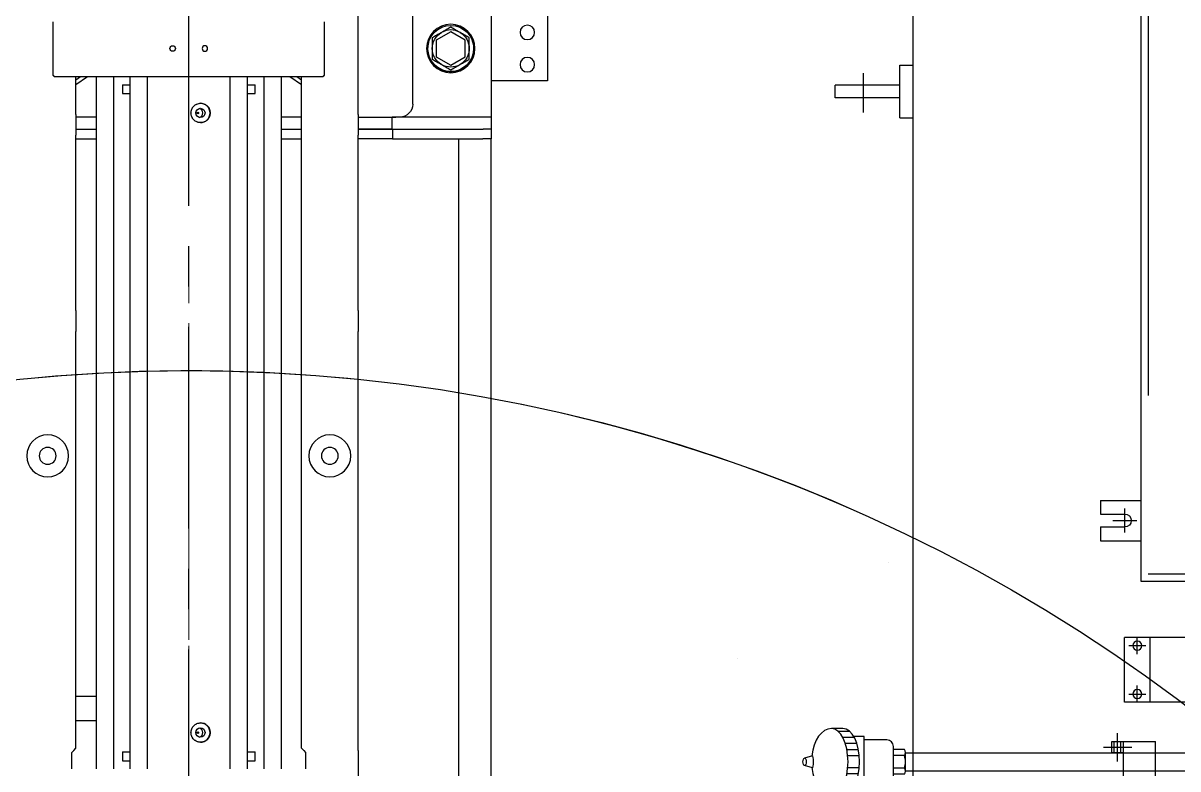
# Model space of a CAD drawing. Header units: millimetres. Extents: x 10462777 to 22643323, y 453826 to 1389191.
# Drawn here: x 11299902 to 11301335, y 585831 to 586756 of the extents above; entities that cross this region are included whole.
import ezdxf

# ---------------------------------------------------------------- set-up
doc = ezdxf.new("R2010")
doc.units = ezdxf.units.MM
doc.header["$LTSCALE"] = 200
doc.header["$MEASUREMENT"] = 0
for name, pattern in [('CENTER', [2, 1.25, -0.25, 0.25, -0.25]), ('CENTER2', [1.125, 0.75, -0.125, 0.125, -0.125]), ('HIDDEN', [3.75, 2.5, -1.25]), ('PHANTOM', [2.5, 1.25, -0.25, 0.25, -0.25, 0.25, -0.25])]:
    doc.linetypes.add(name, pattern=pattern)
doc.layers.get('0').update_dxf_attribs({"linetype": 'CONTINUOUS'})
for name, color, linetype in [('1', 1, 'CENTER'), ('2', 2, 'CONTINUOUS'), ('7', 7, 'CONTINUOUS'), ('CENTER', 1, 'CONTINUOUS'), ('DV1_DEFAULT', 7, 'CONTINUOUS')]:
    doc.layers.add(name, color=color, linetype=linetype)
doc.layers.add('203', color=7, linetype='CONTINUOUS', true_color=0xffffff)
doc.layers.add('LAYOUT', color=8, linetype='CONTINUOUS', lineweight=25)

# ---------------------------------------------------------------- blocks, each defined once
blk = doc.blocks.new('A$C5E755264')
at = {"color": 60, "linetype": 'CENTER'}
for p, q in [((86.8, 627.1), (0, 627.1)), ((7.9, 58.2), (7.9, 43.9)), ((15.4, 63.8), (15.4, 49.5)), ((22.9, 66.9), (22.9, 52.6)), ((30.4, 68.8), (30.4, 54.5)), ((37.9, 69.9), (37.9, 55.6)), ((52.9, 69.9), (52.9, 55.6)), ((60.4, 68.8), (60.4, 54.5)), ((67.9, 66.9), (67.9, 52.6)), ((75.4, 63.8), (75.4, 49.5)), ((82.9, 58.2), (82.9, 43.9)), ((86.7, 49.6), (86.7, 35.3))]:
    blk.add_line(p, q, dxfattribs=at)
at = {"color": 60, "linetype": 'Continuous'}
for p, q in [((34.4, 127.1), (34.4, 627.1)), ((56.4, 127.1), (56.4, 627.1)), ((18.2, 104), (18.2, 76)), ((72.7, 104), (72.7, 76)), ((14.1, 76), (14.1, 63)), ((76.8, 76), (76.8, 63)), ((4.2, 49.6), (4.2, 35.3))]:
    blk.add_line(p, q, dxfattribs=at)
at = {"color": 60}
for p, q in [((30.2, 125.9), (30.2, 112.3)), ((56.9, 127.1), (34, 127.1)), ((37.8, 125.9), (37.8, 112.3)), ((53.1, 125.9), (53.1, 112.3)), ((60.7, 125.9), (60.7, 112.3)), ((64.4, 112.3), (26.5, 112.3)), ((76.8, 76), (14.1, 76)), ((37.9, 11.9), (40.9, 2.1)), ((52.9, 11.9), (49.9, 2.1))]:
    blk.add_line(p, q, dxfattribs=at)
at = {"color": 60, "linetype": 'Continuous'}
blk.add_circle((45.4, 627.1), 25, dxfattribs=at)
at = {"color": 60}
for centre, radius, start, end in [((45.4, 627.1), 11, 0, 180), ((34, 120.6), 6.49, 54.0166, 125.9834), ((45.4, 103), 24.1, 71.5537, 108.4463), ((56.9, 120.6), 6.49, 54.0166, 125.9834), ((26.5, 104), 8.25, 90, 180), ((64.4, 104), 8.25, 0, 90)]:
    blk.add_arc(centre, radius, start, end, dxfattribs=at)
at = {"color": 60, "linetype": 'Continuous'}
for centre in [(45.4, 49.6), (45.4, 35.3)]:
    blk.add_ellipse(centre, major_axis=(-41.2, 0), ratio=0.5, start_param=3.141593, end_param=6.283185, dxfattribs=at)
at = {"color": 60}
for centre, major_axis, ratio, start_param, end_param in [((45.4, 35.3), (41.2, 0), 0.600481, 3.141593, 4.536987), ((45.4, 35.3), (-41.2, 0), 0.600481, 1.746199, 3.141593), ((45.4, 11.9), (-7.5, 0), 0.177617, 3.141593, 6.283185), ((45.4, 2.1), (4.5, 0), 0.458333, 3.141593, 9.424778)]:
    blk.add_ellipse(centre, major_axis=major_axis, ratio=ratio, start_param=start_param, end_param=end_param, dxfattribs=at)
at = {"layer": '7', "color": 3}
for p, q in [((70.4, 437.1), (20.4, 437.1)), ((20.4, 397.1), (20.4, 437.1)), ((70.4, 437.1), (70.4, 397.1)), ((34.4, 397.1), (70.4, 397.1))]:
    blk.add_line(p, q, dxfattribs=at)
at = {"layer": '7', "color": 4}
for p, q in [((20.4, 383.1), (20.4, 397.1)), ((20.4, 397.1), (34.4, 397.1)), ((34.4, 397.1), (34.4, 383.1)), ((34.4, 383.1), (20.4, 383.1))]:
    blk.add_line(p, q, dxfattribs=at)
at = {"layer": '7', "linetype": 'HIDDEN'}
for p, q in [((34.4, 394.1), (20.4, 394.1)), ((34.4, 386.1), (20.4, 386.1))]:
    blk.add_line(p, q, dxfattribs=at)
at = {"layer": 'CENTER'}
for p, q in [((27.4, 372.6), (27.4, 407.6)), ((44.9, 390.1), (9.9, 390.1))]:
    blk.add_line(p, q, dxfattribs=at)
blk = doc.blocks.new('A$C61455E37')
at = {"layer": '7', "color": 60}
for p, q in [((0, 50), (17, 50)), ((0, 50), (0, 0)), ((17, 50), (17, 20)), ((33, 50), (50, 50)), ((33, 50), (33, 20)), ((50, 50), (50, 0)), ((0, 0), (50, 0))]:
    blk.add_line(p, q, dxfattribs=at)
blk.add_arc((25, 20), 8, 180, 0, dxfattribs=at)
at = {"layer": 'CENTER', "color": 60}
for p, q in [((25, 34.7), (25, 5.3)), ((39.7, 20), (10.3, 20))]:
    blk.add_line(p, q, dxfattribs=at)
blk = doc.blocks.new('A$C48281947')
at = {"layer": '7', "color": 4}
for p, q in [((0.5, 200), (25.5, 200)), ((0.5, 200), (0.5, 0)), ((25.5, 200), (25.5, 165)), ((54.5, 200), (80.5, 200)), ((54.5, 200), (54.5, 165)), ((80.5, 200), (80.5, 0)), ((0.5, 0), (80.5, 0))]:
    blk.add_line(p, q, dxfattribs=at)
at = {"layer": '7', "color": 7, "linetype": 'HIDDEN'}
blk.add_line((0.5, 32), (80.5, 32), dxfattribs=at)
at = {"layer": '7', "color": 4}
for centre in [(10.5, 185), (70.5, 185), (10.5, 16), (70.5, 16)]:
    blk.add_circle(centre, 5.5, dxfattribs=at)
blk.add_arc((40, 165), 14.5, 180, 0, dxfattribs=at)
at = {"layer": 'CENTER'}
for p, q in [((10.5, 174.5), (10.5, 195.5)), ((70.5, 174.5), (70.5, 195.5)), ((0, 185), (21, 185)), ((40, 145.5), (40, 184)), ((60, 185), (81, 185)), ((20.5, 165), (59.5, 165)), ((0, 16), (21, 16)), ((10.5, 5.5), (10.5, 26.5)), ((60, 16), (81, 16)), ((70.5, 5.5), (70.5, 26.5))]:
    blk.add_line(p, q, dxfattribs=at)
blk = doc.blocks.new('A$C107C3577')
at = {"color": 4}
for p, q in [((1492, 419.1), (1492, 1231.1)), ((733, 136.1), (2418.7, 136.1))]:
    blk.add_line(p, q, dxfattribs=at)
at = {"color": 7, "linetype": 'HIDDEN'}
for p, q in [((1483, 428.1), (1483, 1070.1)), ((12, 428.1), (1492, 428.1))]:
    blk.add_line(p, q, dxfattribs=at)
at = {"layer": '7', "color": 4}
blk.add_line((0, 419.1), (1492, 419.1), dxfattribs=at)
at = {"layer": '7', "color": 2}
for p, q in [((853, 120.1), (853, 136.1)), ((853, 136.1), (918, 136.1)), ((918, 120.1), (918, 136.1)), ((918, 120.1), (853, 120.1)), ((877.5, 120.1), (877.5, 40.1)), ((893.5, 120.1), (893.5, 40.1)), ((893.5, 40.1), (877.5, 40.1))]:
    blk.add_line(p, q, dxfattribs=at)
at = {"layer": 'CENTER'}
blk.add_line((911.5, 75.1), (862.9, 75.1), dxfattribs=at)
at = {"layer": '7', "linetype": 'Continuous'}
blk.add_blockref('A$C5E755264', (1670.5, 0), dxfattribs=at)
at = {"layer": '7', "xscale": -1}
blk.add_blockref('A$C48281947', (1642.5, 398.6), dxfattribs=at)
at = {"layer": '7', "linetype": 'Continuous', "xscale": -1, "rotation": 180}
blk.add_blockref('A$C61455E37', (1392, 419.1), dxfattribs=at)
blk = doc.blocks.new('r710ic')
at = {"layer": 'DV1_DEFAULT', "color": 1, "linetype": 'CENTER2', "lineweight": 0}
for p, q in [((274132.6, 104232.6), (269847.5, 104232.6)), ((269950.2, 104232.6), (274235.2, 104232.6))]:
    blk.add_line(p, q, dxfattribs=at)
at = {"layer": 'DV1_DEFAULT', "color": 7, "linetype": 'Continuous', "lineweight": 0}
blk.add_arc((272041.4, 104232.6), 2050.1, 156.2009, 202.8943, dxfattribs=at)
at = {"layer": 'LAYOUT', "color": 3}
blk.add_circle((272041.4, 104232.6), 2050.1, dxfattribs=at)
blk = doc.blocks.new('A$C7DA30AB0')
at = {"layer": 'LAYOUT', "color": 6, "linetype": 'PHANTOM'}
blk.add_circle((3030.4, 3026, 0), 2693, dxfattribs=at)

msp = doc.modelspace()

# ---------------------------------------------------------------- linework, layer by layer
at = {"layer": '1', "color": 23, "linetype": 'CENTER'}
msp.add_line((11300107.87228, 579329.36568, 0), (11300107.87228, 587294.33381, 0), dxfattribs=at)
at = {"layer": '2', "color": 252, "linetype": 'Continuous'}
for p, q in [((11300317.87527, 586642.63481, 0), (11300317.87527, 586799.47178, 0)), ((11300385.76168, 586655.34724, 0), (11300385.76168, 586793.3492, 0)), ((11300482.87761, 586799.34928, 0), (11300482.87761, 586639.34701, 0)), ((11300552.87861, 586764.34879, 0), (11300552.87861, 586684.34765, 0)), ((11299939.8699, 586691.37025, 0), (11299939.8699, 586757.32619, 0)), ((11300275.87467, 586757.32619, 0), (11300275.87467, 586691.37025, 0)), ((11299939.8699, 586691.05874, 0), (11299939.8699, 586691.37094, 0)), ((11299939.8699, 586691.37025, 0), (11299941.86993, 586689.37022, 0)), ((11299941.78178, 586689.45872, 0), (11299941.46992, 586689.45872, 0)), ((11300273.87464, 586689.37022, 0), (11299941.86993, 586689.37022, 0)), ((11299973.74524, 586689.36992, 0), (11299967.86996, 586685.25601, 0)), ((11299982.46207, 586689.36955, 0), (11299967.87019, 586679.15221, 0)), ((11299967.8703, 586642.63481, 0), (11299967.8703, 586689.3702, 0)), ((11300247.87438, 586679.15221, 0), (11300233.2825, 586689.36955, 0)), ((11300247.87461, 586685.25601, 0), (11300241.99933, 586689.36992, 0)), ((11300247.87427, 586642.63481, 0), (11300247.87427, 586689.3702, 0)), ((11300273.87464, 586689.37022, 0), (11300275.87467, 586691.37025, 0)), ((11300274.27465, 586689.45872, 0), (11300273.96279, 586689.45872, 0)), ((11300275.87467, 586691.37094, 0), (11300275.87467, 586691.05874, 0)), ((11300552.87861, 586684.34765, 0), (11300482.87745, 586684.34765, 0)), ((11299967.8703, 586642.63481, 0), (11299967.8703, 586616.75253, 0)), ((11299992.9394, 586639.34701, 0), (11299967.87655, 586639.34701, 0)), ((11300247.87427, 586639.34701, 0), (11300222.81142, 586639.34701, 0)), ((11300247.87427, 586616.75253, 0), (11300247.87427, 586642.63481, 0)), ((11300317.87527, 586642.63481, 0), (11300317.87527, 586616.75253, 0)), ((11300317.87625, 586639.34701, 0), (11300364.87487, 586639.34701, 0)), ((11300360.24464, 586624.3468, 0), (11300360.24464, 586639.34701, 0)), ((11300472.87747, 586639.34701, 0), (11300360.24464, 586639.34701, 0)), ((11300482.87761, 586639.34701, 0), (11300472.87747, 586639.34701, 0)), ((11300482.87761, 586639.34701, 0), (11300482.87761, 586624.3468, 0)), ((11299967.87504, 586624.3468, 0), (11299992.93635, 586624.3468, 0)), ((11300222.80822, 586624.3468, 0), (11300247.86953, 586624.3468, 0)), ((11300317.87613, 586624.3468, 0), (11300360.24464, 586624.3468, 0)), ((11300360.42491, 586624.3468, 0), (11300317.87622, 586624.3468, 0)), ((11300360.24464, 586624.3468, 0), (11300472.87747, 586624.3468, 0)), ((11300360.42491, 586624.3468, 0), (11300360.42491, 586612.34663, 0)), ((11300482.87761, 586624.3468, 0), (11300472.87747, 586624.3468, 0)), ((11300483.05787, 586624.3468, 0), (11300473.05773, 586624.3468, 0)), ((11300483.05787, 586624.3468, 0), (11300483.05787, 586612.34663, 0)), ((11299967.8703, 586399.59946, 0), (11299967.8703, 586616.75253, 0)), ((11299967.8716, 586612.34663, 0), (11299992.93883, 586612.34663, 0)), ((11300222.8107, 586612.34663, 0), (11300247.87201, 586612.34663, 0)), ((11300247.87427, 586399.59946, 0), (11300247.87427, 586616.75253, 0)), ((11300317.87527, 586399.59946, 0), (11300317.87527, 586616.75253, 0)), ((11300360.42491, 586612.34663, 0), (11300317.87622, 586612.34663, 0)), ((11300360.42491, 586612.34663, 0), (11300442.69615, 586612.34663, 0)), ((11300442.69678, 585439.34118, 0), (11300442.69678, 586612.34663, 0)), ((11300442.69678, 586612.34663, 0), (11300472.69721, 586612.34663, 0)), ((11300482.69735, 586612.34663, 0), (11300472.69721, 586612.34663, 0)), ((11300483.05787, 586612.34663, 0), (11300473.05773, 586612.34663, 0)), ((11300482.69735, 586612.34663, 0), (11300482.69735, 584924.32871, 0)), ((11299967.8703, 586399.59946, 0), (11299967.8703, 586373.71718, 0)), ((11300247.87427, 586373.71718, 0), (11300247.87427, 586399.59946, 0)), ((11300317.87527, 586399.59946, 0), (11300317.87527, 586373.71718, 0)), ((11299967.8703, 585856.9584, 0), (11299967.8703, 586373.71718, 0)), ((11300247.87427, 585856.9584, 0), (11300247.87427, 586373.71718, 0)), ((11300317.87527, 585854.21267, 0), (11300317.87527, 586373.71718, 0)), ((11299962.87022, 585851.95833, 0), (11299965.12457, 585854.21267, 0)), ((11299962.87022, 585831.45851, 0), (11299962.87022, 585851.95833, 0)), ((11299965.12457, 585854.21267, 0), (11299967.8703, 585856.9584, 0)), ((11300247.87427, 585856.9584, 0), (11300250.62, 585854.21267, 0)), ((11300250.62, 585854.21267, 0), (11300252.87434, 585851.95833, 0)), ((11300252.87434, 585851.95833, 0), (11300252.87434, 585831.45851, 0)), ((11300317.87527, 585854.21267, 0), (11300317.87527, 585820.01017, 0))]:
    msp.add_line(p, q, dxfattribs=at)
at = {"layer": '2', "color": 60, "linetype": 'Continuous'}
for p, q in [((11300432.8769, 586745.13312, 0), (11300414.87665, 586734.74067, 0)), ((11300414.87665, 586734.74067, 0), (11300414.87665, 586713.95576, 0)), ((11300450.87716, 586734.74067, 0), (11300432.8769, 586745.13312, 0)), ((11300450.87716, 586713.95576, 0), (11300450.87716, 586734.74067, 0)), ((11300414.87665, 586713.95576, 0), (11300432.8769, 586703.56331, 0)), ((11300432.8769, 586703.56331, 0), (11300450.87716, 586713.95576, 0)), ((11300025.47768, 586679.47008, 0), (11300025.47768, 586668.46992, 0)), ((11300025.47768, 586679.47008, 0), (11300034.93372, 586679.47008, 0)), ((11300180.81085, 586679.47008, 0), (11300190.26689, 586679.47008, 0)), ((11300190.26689, 586668.46992, 0), (11300190.26689, 586679.47008, 0)), ((11300025.47768, 586668.46992, 0), (11300034.93372, 586668.46992, 0)), ((11300180.81085, 586668.46992, 0), (11300190.26689, 586668.46992, 0)), ((11299967.87088, 585921.50941, 0), (11299992.93256, 585921.50941, 0)), ((11299967.87088, 585891.50899, 0), (11299992.93256, 585891.50899, 0)), ((11300025.47768, 585852.45833, 0), (11300025.47768, 585841.45818, 0)), ((11300025.47768, 585852.45833, 0), (11300034.93372, 585852.45833, 0)), ((11300180.81085, 585852.45833, 0), (11300190.26689, 585852.45833, 0)), ((11300190.26689, 585841.45818, 0), (11300190.26689, 585852.45833, 0)), ((11300025.47768, 585841.45818, 0), (11300034.93372, 585841.45818, 0)), ((11300180.81085, 585841.45818, 0), (11300190.26689, 585841.45818, 0))]:
    msp.add_line(p, q, dxfattribs=at)
at = {"layer": '2', "color": 7, "linetype": 'Continuous'}
for p, q in [((11299992.93315, 586689.36578, 0), (11299992.93315, 585831.47447, 0)), ((11300014.80846, 585831.47447, 0), (11300014.80846, 586689.36578, 0)), ((11300034.93375, 586689.36578, 0), (11300034.93375, 585831.47447, 0)), ((11300056.80906, 585831.47447, 0), (11300056.80906, 586689.36578, 0)), ((11300158.93551, 586689.36578, 0), (11300158.93551, 585831.47447, 0)), ((11300180.81082, 585831.47447, 0), (11300180.81082, 586689.36578, 0)), ((11300200.93611, 586689.36578, 0), (11300200.93611, 585831.47447, 0)), ((11300222.81142, 585831.47447, 0), (11300222.81142, 586689.36578, 0))]:
    msp.add_line(p, q, dxfattribs=at)
at = {"layer": '2', "color": 252, "linetype": 'Continuous', "extrusion": (0, 0, -1)}
for centre, radius in [((-11300432.8769, 586724.34822, 0), 30.00043), ((-11300527.87825, 586744.3485, 0), 9.00013), ((-11300127.87257, 586724.34822, 0), 3.40005), ((-11300527.87825, 586704.34793, 0), 9.00013), ((-11299932.8698, 586219.46355, 0), 26.00037), ((-11300282.87477, 586219.46355, 0), 26.00037), ((-11299932.8698, 586219.46355, 0), 10.50015), ((-11300282.87477, 586219.46355, 0), 10.50015)]:
    msp.add_circle(centre, radius, dxfattribs=at)
at = {"layer": '2', "color": 252, "linetype": 'Continuous'}
for centre, radius in [((11300432.8769, 586724.34822, 0), 28.5004), ((11300087.872, 586724.34822, 0), 3.40005)]:
    msp.add_circle(centre, radius, dxfattribs=at)
for radius, start, end in [(28.67341, 164.99999994, 74.99999998), (23.00033, 60, 120)]:
    msp.add_arc((11300432.8769, 586724.34822, 0), radius, start, end, dxfattribs=at)
at = {"layer": '2', "color": 252, "linetype": 'Continuous', "extrusion": (0, 0, -1)}
for centre, radius, start, end in [((-11300432.8769, 586724.34822, 0), 23.00033, 0, 60), ((-11300432.8769, 586724.34822, 0), 23.00033, 120, 180), ((-11300432.8769, 586724.34822, 0), 23.00033, 300, 0), ((-11300432.8769, 586724.34822, 0), 23.00033, 180, 240), ((-11300432.8769, 586724.34822, 0), 23.00033, 240, 300), ((-11299941.46992, 586691.05874, 0), 1.60002, 270, 0), ((-11300274.27465, 586691.05874, 0), 1.60002, 180, 270)]:
    msp.add_arc(centre, radius, start, end, dxfattribs=at)
at = {"layer": '2', "color": 60, "linetype": 'Continuous'}
for centre, major_axis in [((11300122.34649, 586644.46958, 0), (0, -5.75008)), ((11300119.16577, 586644.46958, 0), (0, -1.00001)), ((11300122.34649, 585876.45867, 0), (0, -5.75008)), ((11300119.16577, 585876.45867, 0), (0, -1.00001))]:
    msp.add_ellipse(centre, major_axis=major_axis, ratio=0.9902680687, dxfattribs=at)
for centre, major_axis, start_param, end_param in [((11300119.56299, 586644.46958, 0), (0, -5.75008), 1.5707951893, 2.8946817913), ((11300122.34649, 586644.46958, 0), (0, -12.00017), 1.5707967653, 3.1415933696), ((11300119.56299, 586644.46958, 0), (0, -5.75008), 0.2470086118, 1.570797798), ((11300122.34649, 586644.46958, 0), (0, -12.00017), 0, 1.5707965973), ((11300119.56299, 585876.45867, 0), (0, -5.75008), 1.5707951893, 2.8946817913), ((11300119.56299, 585876.45867, 0), (0, -5.75008), 0.2470086118, 1.570797798), ((11300122.34649, 585876.45867, 0), (0, -12.00017), 1.5707967653, 3.1415933696), ((11300122.34649, 585876.45867, 0), (0, -12.00017), 0, 1.5707965973)]:
    msp.add_ellipse(centre, major_axis=major_axis, ratio=0.9902680687, start_param=start_param, end_param=end_param, dxfattribs=at)
at = {"layer": '2', "color": 252, "linetype": 'Continuous', "extrusion": (0, 0, -1)}
msp.add_ellipse((11300369.72238, 586655.34724, 0), major_axis=(16.0393, 0), ratio=0.9975640503, start_param=0, end_param=1.5707963268, dxfattribs=at)
at = {"layer": '2', "color": 252, "linetype": 'Continuous'}
for points, knots in [([(11300432.8769, 586750.90671, 0), (11300430.99562, 586749.82055, 0), (11300429.10061, 586748.72646, 0), (11300425.27095, 586746.51541, 0), (11300423.33602, 586745.39828, 0), (11300421.37674, 586744.26708, 0)], [0, 0, 0, 0, 0.5, 0.5, 1, 1, 1, 1]), ([(11300444.37706, 586744.26708, 0), (11300443.40399, 586744.82889, 0), (11300442.42668, 586745.39314, 0), (11300440.4683, 586746.52381, 0), (11300439.49958, 586747.0831, 0), (11300436.62041, 586748.74539, 0), (11300434.73675, 586749.83292, 0), (11300432.8769, 586750.90671, 0)], [0, 0, 0, 0, 0.25, 0.25, 0.5, 0.5, 1, 1, 1, 1]), ([(11300421.37674, 586744.26708, 0), (11300420.88875, 586743.98534, 0), (11300420.39832, 586743.70219, 0), (11300419.42202, 586743.13853, 0), (11300418.93556, 586742.85767, 0), (11300417.48104, 586742.0179, 0), (11300416.51785, 586741.46181, 0), (11300413.64539, 586739.80339, 0), (11300411.75315, 586738.7109, 0), (11300409.87657, 586737.62746, 0)], [0, 0, 0, 0, 0.125, 0.125, 0.25, 0.25, 0.5, 0.5, 1, 1, 1, 1]), ([(11300409.87657, 586737.62746, 0), (11300409.87657, 586735.45515, 0), (11300409.87657, 586733.26697, 0), (11300409.87657, 586728.84487, 0), (11300409.87657, 586726.61061, 0), (11300409.87657, 586724.34822, 0)], [0, 0, 0, 0, 0.5, 0.5, 1, 1, 1, 1]), ([(11300455.87723, 586737.62746, 0), (11300454.9413, 586738.16782, 0), (11300453.99527, 586738.71401, 0), (11300452.08735, 586739.81555, 0), (11300451.13087, 586740.36777, 0), (11300448.25263, 586742.02953, 0), (11300446.32187, 586743.14425, 0), (11300444.37706, 586744.26708, 0)], [0, 0, 0, 0, 0.25, 0.25, 0.5, 0.5, 1, 1, 1, 1]), ([(11300455.87723, 586724.34822, 0), (11300455.87723, 586724.9117, 0), (11300455.87723, 586725.478, 0), (11300455.87723, 586726.60533, 0), (11300455.87723, 586727.16705, 0), (11300455.87723, 586728.84658, 0), (11300455.87723, 586729.95877, 0), (11300455.87723, 586733.27561, 0), (11300455.87723, 586735.46058, 0), (11300455.87723, 586737.62746, 0)], [0, 0, 0, 0, 0.125, 0.125, 0.25, 0.25, 0.5, 0.5, 1, 1, 1, 1]), ([(11300409.87657, 586724.34822, 0), (11300409.87657, 586723.78474, 0), (11300409.87657, 586723.21843, 0), (11300409.87657, 586722.0911, 0), (11300409.87657, 586721.52939, 0), (11300409.87657, 586719.84986, 0), (11300409.87657, 586718.73766, 0), (11300409.87657, 586715.42082, 0), (11300409.87657, 586713.23586, 0), (11300409.87657, 586711.06897, 0)], [0, 0, 0, 0, 0.125, 0.125, 0.25, 0.25, 0.5, 0.5, 1, 1, 1, 1]), ([(11300455.87723, 586711.06897, 0), (11300455.87723, 586713.24128, 0), (11300455.87723, 586715.42946, 0), (11300455.87723, 586719.85156, 0), (11300455.87723, 586722.08583, 0), (11300455.87723, 586724.34822, 0)], [0, 0, 0, 0, 0.5, 0.5, 1, 1, 1, 1]), ([(11300409.87657, 586711.06897, 0), (11300411.73642, 586709.99519, 0), (11300413.62008, 586708.90766, 0), (11300416.49925, 586707.24537, 0), (11300417.46797, 586706.68608, 0), (11300419.42635, 586705.55541, 0), (11300420.40366, 586704.99116, 0), (11300421.37674, 586704.42935, 0)], [0, 0, 0, 0, 0.5, 0.5, 0.75, 0.75, 1, 1, 1, 1]), ([(11300444.37706, 586704.42935, 0), (11300444.86505, 586704.71109, 0), (11300445.35548, 586704.99424, 0), (11300446.33178, 586705.55791, 0), (11300446.81824, 586705.83876, 0), (11300448.27276, 586706.67853, 0), (11300449.23595, 586707.23463, 0), (11300452.10841, 586708.89305, 0), (11300454.00065, 586709.98553, 0), (11300455.87723, 586711.06897, 0)], [0, 0, 0, 0, 0.125, 0.125, 0.25, 0.25, 0.5, 0.5, 1, 1, 1, 1]), ([(11300421.37674, 586704.42935, 0), (11300423.32154, 586703.30652, 0), (11300425.2523, 586702.19179, 0), (11300428.13055, 586700.53004, 0), (11300429.08702, 586699.97781, 0), (11300430.99495, 586698.87627, 0), (11300431.94097, 586698.33009, 0), (11300432.8769, 586697.78973, 0)], [0, 0, 0, 0, 0.5, 0.5, 0.75, 0.75, 1, 1, 1, 1]), ([(11300432.8769, 586697.78973, 0), (11300434.75818, 586698.87588, 0), (11300436.6532, 586699.96997, 0), (11300440.48285, 586702.18102, 0), (11300442.41778, 586703.29816, 0), (11300444.37706, 586704.42935, 0)], [0, 0, 0, 0, 0.5, 0.5, 1, 1, 1, 1])]:
    msp.add_open_spline(points, degree=3, knots=knots, dxfattribs=at)
at = {"layer": '2', "color": 60, "linetype": 'Continuous'}
for points, knots in [([(11300134.41339, 586644.46958, 0), (11300134.41339, 586645.26305, 0), (11300134.33747, 586646.04314, 0), (11300134.11436, 586647.19403, 0), (11300134.02165, 586647.57443, 0), (11300133.79867, 586648.32864, 0), (11300133.66781, 586648.70333, 0), (11300133.22691, 586649.79302, 0), (11300132.86709, 586650.48202, 0), (11300132.22894, 586651.45999, 0), (11300131.9987, 586651.77788, 0), (11300131.50837, 586652.38866, 0), (11300131.25023, 586652.67937, 0), (11300130.43794, 586653.50884, 0), (11300129.84626, 586654.00535, 0), (11300128.88083, 586654.66331, 0), (11300128.54645, 586654.8674, 0), (11300127.86607, 586655.23748, 0), (11300127.17059, 586655.57194, 0), (11300126.44517, 586655.83617, 0), (11300125.70447, 586656.06473, 0), (11300125.32436, 586656.16156, 0), (11300124.17728, 586656.39294, 0), (11300123.40705, 586656.46932, 0), (11300122.24356, 586656.46997, 0), (11300121.85436, 586656.45106, 0), (11300121.07315, 586656.37379, 0), (11300120.68419, 586656.31556, 0), (11300119.53724, 586656.08578, 0), (11300118.79271, 586655.8591, 0), (11300117.70653, 586655.40811, 0), (11300117.34787, 586655.23809, 0), (11300116.65492, 586654.8668, 0), (11300116.3195, 586654.66528, 0), (11300115.34567, 586654.01415, 0), (11300114.73918, 586653.51822, 0), (11300113.61711, 586652.39868, 0), (11300113.11968, 586651.79325, 0), (11300112.46556, 586650.81918, 0), (11300112.26297, 586650.48342, 0), (11300111.8895, 586649.7892, 0), (11300111.71838, 586649.42963, 0), (11300111.26428, 586648.33995, 0), (11300111.03571, 586647.59199, 0), (11300110.80359, 586646.43793, 0), (11300110.74468, 586646.04646, 0), (11300110.66616, 586645.25857, 0), (11300110.64677, 586644.86576, 0), (11300110.64633, 586643.69061, 0), (11300110.72249, 586642.91154, 0), (11300110.95408, 586641.74963, 0), (11300111.05113, 586641.36406, 0), (11300111.2803, 586640.61218, 0), (11300111.54531, 586639.87523, 0), (11300111.8808, 586639.16761, 0), (11300112.25194, 586638.47485, 0), (11300112.45659, 586638.13411, 0), (11300113.11584, 586637.15012, 0), (11300113.61313, 586636.54598, 0), (11300114.44322, 586635.7155, 0), (11300114.73405, 586635.45138, 0), (11300115.3448, 586634.94936, 0), (11300115.66218, 586634.71373, 0), (11300116.6384, 586634.05997, 0), (11300117.32546, 586633.6908, 0), (11300118.41066, 586633.23796, 0), (11300118.7836, 586633.10345, 0), (11300119.53372, 586632.8741, 0), (11300119.91179, 586632.77866, 0), (11300121.05473, 586632.54876, 0), (11300121.82826, 586632.47015, 0), (11300123.39935, 586632.46868, 0), (11300124.17122, 586632.54592, 0), (11300125.30761, 586632.77378, 0), (11300125.68292, 586632.86854, 0), (11300126.42647, 586633.09651, 0), (11300126.79567, 586633.23035, 0), (11300127.86875, 586633.68134, 0), (11300128.54621, 586634.04939, 0), (11300129.50666, 586634.70161, 0), (11300129.81861, 586634.93682, 0), (11300130.41783, 586635.43767, 0), (11300130.70286, 586635.70124, 0), (11300131.51574, 586636.53017, 0), (11300132.00178, 586637.13342, 0), (11300132.64548, 586638.11638, 0), (11300132.84513, 586638.45671, 0), (11300133.20706, 586639.14868, 0), (11300133.53408, 586639.85554, 0), (11300133.79241, 586640.59181, 0), (11300134.01591, 586641.34302, 0), (11300134.11058, 586641.72788, 0), (11300134.33746, 586642.89154, 0), (11300134.41339, 586643.67611, 0), (11300134.41339, 586644.46958, 0)], [0, 0, 0, 0, 0.03125, 0.03125, 0.046875, 0.046875, 0.0625, 0.0625, 0.09375, 0.09375, 0.109375, 0.109375, 0.125, 0.125, 0.15625, 0.15625, 0.171875, 0.171875, 0.1875, 0.203125, 0.203125, 0.21875, 0.21875, 0.25, 0.25, 0.265625, 0.265625, 0.28125, 0.28125, 0.3125, 0.3125, 0.328125, 0.328125, 0.34375, 0.34375, 0.375, 0.375, 0.40625, 0.40625, 0.421875, 0.421875, 0.4375, 0.4375, 0.46875, 0.46875, 0.484375, 0.484375, 0.5, 0.5, 0.53125, 0.53125, 0.546875, 0.546875, 0.5625, 0.578125, 0.578125, 0.59375, 0.59375, 0.625, 0.625, 0.640625, 0.640625, 0.65625, 0.65625, 0.6875, 0.6875, 0.703125, 0.703125, 0.71875, 0.71875, 0.75, 0.75, 0.78125, 0.78125, 0.796875, 0.796875, 0.8125, 0.8125, 0.84375, 0.84375, 0.859375, 0.859375, 0.875, 0.875, 0.90625, 0.90625, 0.921875, 0.921875, 0.9375, 0.953125, 0.953125, 0.96875, 0.96875, 1, 1, 1, 1]), ([(11300119.05818, 586644.21888, 0), (11300119.04672, 586644.1739, 0), (11300119.03217, 586644.12973, 0), (11300118.96525, 586643.96553, 0), (11300118.89218, 586643.85463, 0), (11300118.75336, 586643.71371, 0), (11300118.70009, 586643.66998, 0), (11300118.643, 586643.63219, 0)], [0, 0, 0, 0, 0.1888836326, 0.1888836326, 0.7198111119, 0.7198111119, 1, 1, 1, 1]), ([(11300118.65038, 586645.30204, 0), (11300118.70468, 586645.2654, 0), (11300118.75544, 586645.22334, 0), (11300118.89217, 586645.08454, 0), (11300118.96525, 586644.97362, 0), (11300119.02891, 586644.81745, 0), (11300119.04121, 586644.78164, 0), (11300119.05148, 586644.74526, 0)], [0, 0, 0, 0, 0.281369087, 0.281369087, 0.8385529707, 0.8385529707, 1, 1, 1, 1]), ([(11300134.41339, 585876.45867, 0), (11300134.41339, 585877.25214, 0), (11300134.33747, 585878.03223, 0), (11300134.11436, 585879.18312, 0), (11300134.02165, 585879.56352, 0), (11300133.79867, 585880.31773, 0), (11300133.66781, 585880.69242, 0), (11300133.22691, 585881.78211, 0), (11300132.86709, 585882.47111, 0), (11300132.22894, 585883.44908, 0), (11300131.9987, 585883.76698, 0), (11300131.50837, 585884.37775, 0), (11300131.25023, 585884.66846, 0), (11300130.43794, 585885.49793, 0), (11300129.84626, 585885.99444, 0), (11300128.88083, 585886.6524, 0), (11300128.54645, 585886.85649, 0), (11300127.86607, 585887.22657, 0), (11300127.17059, 585887.56104, 0), (11300126.44517, 585887.82526, 0), (11300125.70447, 585888.05382, 0), (11300125.32436, 585888.15065, 0), (11300124.17728, 585888.38203, 0), (11300123.40705, 585888.45841, 0), (11300122.24356, 585888.45906, 0), (11300121.85436, 585888.44015, 0), (11300121.07315, 585888.36288, 0), (11300120.68419, 585888.30465, 0), (11300119.53724, 585888.07487, 0), (11300118.79271, 585887.84819, 0), (11300117.70653, 585887.3972, 0), (11300117.34787, 585887.22718, 0), (11300116.65492, 585886.85589, 0), (11300116.3195, 585886.65437, 0), (11300115.34567, 585886.00324, 0), (11300114.73918, 585885.50731, 0), (11300113.61711, 585884.38777, 0), (11300113.11968, 585883.78234, 0), (11300112.46556, 585882.80827, 0), (11300112.26297, 585882.47251, 0), (11300111.8895, 585881.7783, 0), (11300111.71838, 585881.41872, 0), (11300111.26428, 585880.32904, 0), (11300111.03571, 585879.58108, 0), (11300110.80359, 585878.42703, 0), (11300110.74468, 585878.03555, 0), (11300110.66616, 585877.24766, 0), (11300110.64677, 585876.85485, 0), (11300110.64633, 585875.6797, 0), (11300110.72249, 585874.90063, 0), (11300110.95408, 585873.73872, 0), (11300111.05113, 585873.35315, 0), (11300111.2803, 585872.60127, 0), (11300111.54531, 585871.86432, 0), (11300111.8808, 585871.1567, 0), (11300112.25194, 585870.46394, 0), (11300112.45659, 585870.1232, 0), (11300113.11584, 585869.13921, 0), (11300113.61313, 585868.53507, 0), (11300114.44322, 585867.70459, 0), (11300114.73405, 585867.44047, 0), (11300115.3448, 585866.93845, 0), (11300115.66218, 585866.70283, 0), (11300116.6384, 585866.04906, 0), (11300117.32546, 585865.67989, 0), (11300118.41066, 585865.22705, 0), (11300118.7836, 585865.09254, 0), (11300119.53372, 585864.86319, 0), (11300119.91179, 585864.76775, 0), (11300121.05473, 585864.53785, 0), (11300121.82826, 585864.45924, 0), (11300123.39935, 585864.45777, 0), (11300124.17122, 585864.53501, 0), (11300125.30761, 585864.76287, 0), (11300125.68292, 585864.85763, 0), (11300126.42647, 585865.0856, 0), (11300126.79567, 585865.21944, 0), (11300127.86875, 585865.67043, 0), (11300128.54621, 585866.03848, 0), (11300129.50666, 585866.6907, 0), (11300129.81861, 585866.92591, 0), (11300130.41783, 585867.42676, 0), (11300130.70286, 585867.69033, 0), (11300131.51574, 585868.51926, 0), (11300132.00178, 585869.12251, 0), (11300132.64548, 585870.10547, 0), (11300132.84513, 585870.4458, 0), (11300133.20706, 585871.13777, 0), (11300133.53408, 585871.84463, 0), (11300133.79241, 585872.5809, 0), (11300134.01591, 585873.33211, 0), (11300134.11058, 585873.71697, 0), (11300134.33746, 585874.88063, 0), (11300134.41339, 585875.6652, 0), (11300134.41339, 585876.45867, 0)], [0, 0, 0, 0, 0.03125, 0.03125, 0.046875, 0.046875, 0.0625, 0.0625, 0.09375, 0.09375, 0.109375, 0.109375, 0.125, 0.125, 0.15625, 0.15625, 0.171875, 0.171875, 0.1875, 0.203125, 0.203125, 0.21875, 0.21875, 0.25, 0.25, 0.265625, 0.265625, 0.28125, 0.28125, 0.3125, 0.3125, 0.328125, 0.328125, 0.34375, 0.34375, 0.375, 0.375, 0.40625, 0.40625, 0.421875, 0.421875, 0.4375, 0.4375, 0.46875, 0.46875, 0.484375, 0.484375, 0.5, 0.5, 0.53125, 0.53125, 0.546875, 0.546875, 0.5625, 0.578125, 0.578125, 0.59375, 0.59375, 0.625, 0.625, 0.640625, 0.640625, 0.65625, 0.65625, 0.6875, 0.6875, 0.703125, 0.703125, 0.71875, 0.71875, 0.75, 0.75, 0.78125, 0.78125, 0.796875, 0.796875, 0.8125, 0.8125, 0.84375, 0.84375, 0.859375, 0.859375, 0.875, 0.875, 0.90625, 0.90625, 0.921875, 0.921875, 0.9375, 0.953125, 0.953125, 0.96875, 0.96875, 1, 1, 1, 1]), ([(11300119.05818, 585876.20797, 0), (11300119.04672, 585876.16299, 0), (11300119.03217, 585876.11882, 0), (11300118.96525, 585875.95462, 0), (11300118.89218, 585875.84372, 0), (11300118.75336, 585875.7028, 0), (11300118.70009, 585875.65907, 0), (11300118.643, 585875.62128, 0)], [0, 0, 0, 0, 0.1888836326, 0.1888836326, 0.7198111119, 0.7198111119, 1, 1, 1, 1]), ([(11300118.65038, 585877.29113, 0), (11300118.70468, 585877.25449, 0), (11300118.75544, 585877.21244, 0), (11300118.89217, 585877.07364, 0), (11300118.96525, 585876.96271, 0), (11300119.02891, 585876.80654, 0), (11300119.04121, 585876.77073, 0), (11300119.05148, 585876.73435, 0)], [0, 0, 0, 0, 0.281369087, 0.281369087, 0.8385529706, 0.8385529706, 1, 1, 1, 1])]:
    msp.add_open_spline(points, degree=3, knots=knots, dxfattribs=at)
for points, degree in [([(11300119.03107, 586644.74281, 0), (11300119.09421, 586644.6164, 0), (11300119.07981, 586644.46855, 0)], 2), ([(11300119.07981, 586644.46855, 0), (11300119.03246, 586644.21988, 0)], 1), ([(11300119.03107, 585876.7319, 0), (11300119.09421, 585876.60549, 0), (11300119.07981, 585876.45765, 0)], 2), ([(11300119.07981, 585876.45765, 0), (11300119.03246, 585876.20897, 0)], 1)]:
    msp.add_open_spline(points, degree=degree, dxfattribs=at)
at = {"layer": '203', "color": 172, "linetype": 'Continuous'}
for p, q in [((11300976.18158, 586087.02189, 0), (11300976.18096, 586087.02268, 0)), ((11300788.08999, 585967.98743, 0), (11300788.0892, 585967.98682, 0)), ((11300788.08999, 585967.98743, 0), (11300788.0892, 585967.98682, 0))]:
    msp.add_line(p, q, dxfattribs=at)

# ---------------------------------------------------------------- block references
at = {"xscale": 1.000514211750324, "yscale": 1.000514211750324, "zscale": 1.000514211750324, "rotation": 270}
msp.add_blockref('A$C107C3577', (11300869.70675, 587557.02935, 0), dxfattribs=at)
at = {"ltscale": 10}
msp.add_blockref('A$C7DA30AB0', (11294684.4077, 580408.4363, 0), dxfattribs=at)
at = {"layer": 'LAYOUT', "color": 2, "rotation": 270}
msp.add_blockref('r710ic', (11195875.24796, 856316.46559, 0), dxfattribs=at)

doc.saveas('drawing.dxf')
